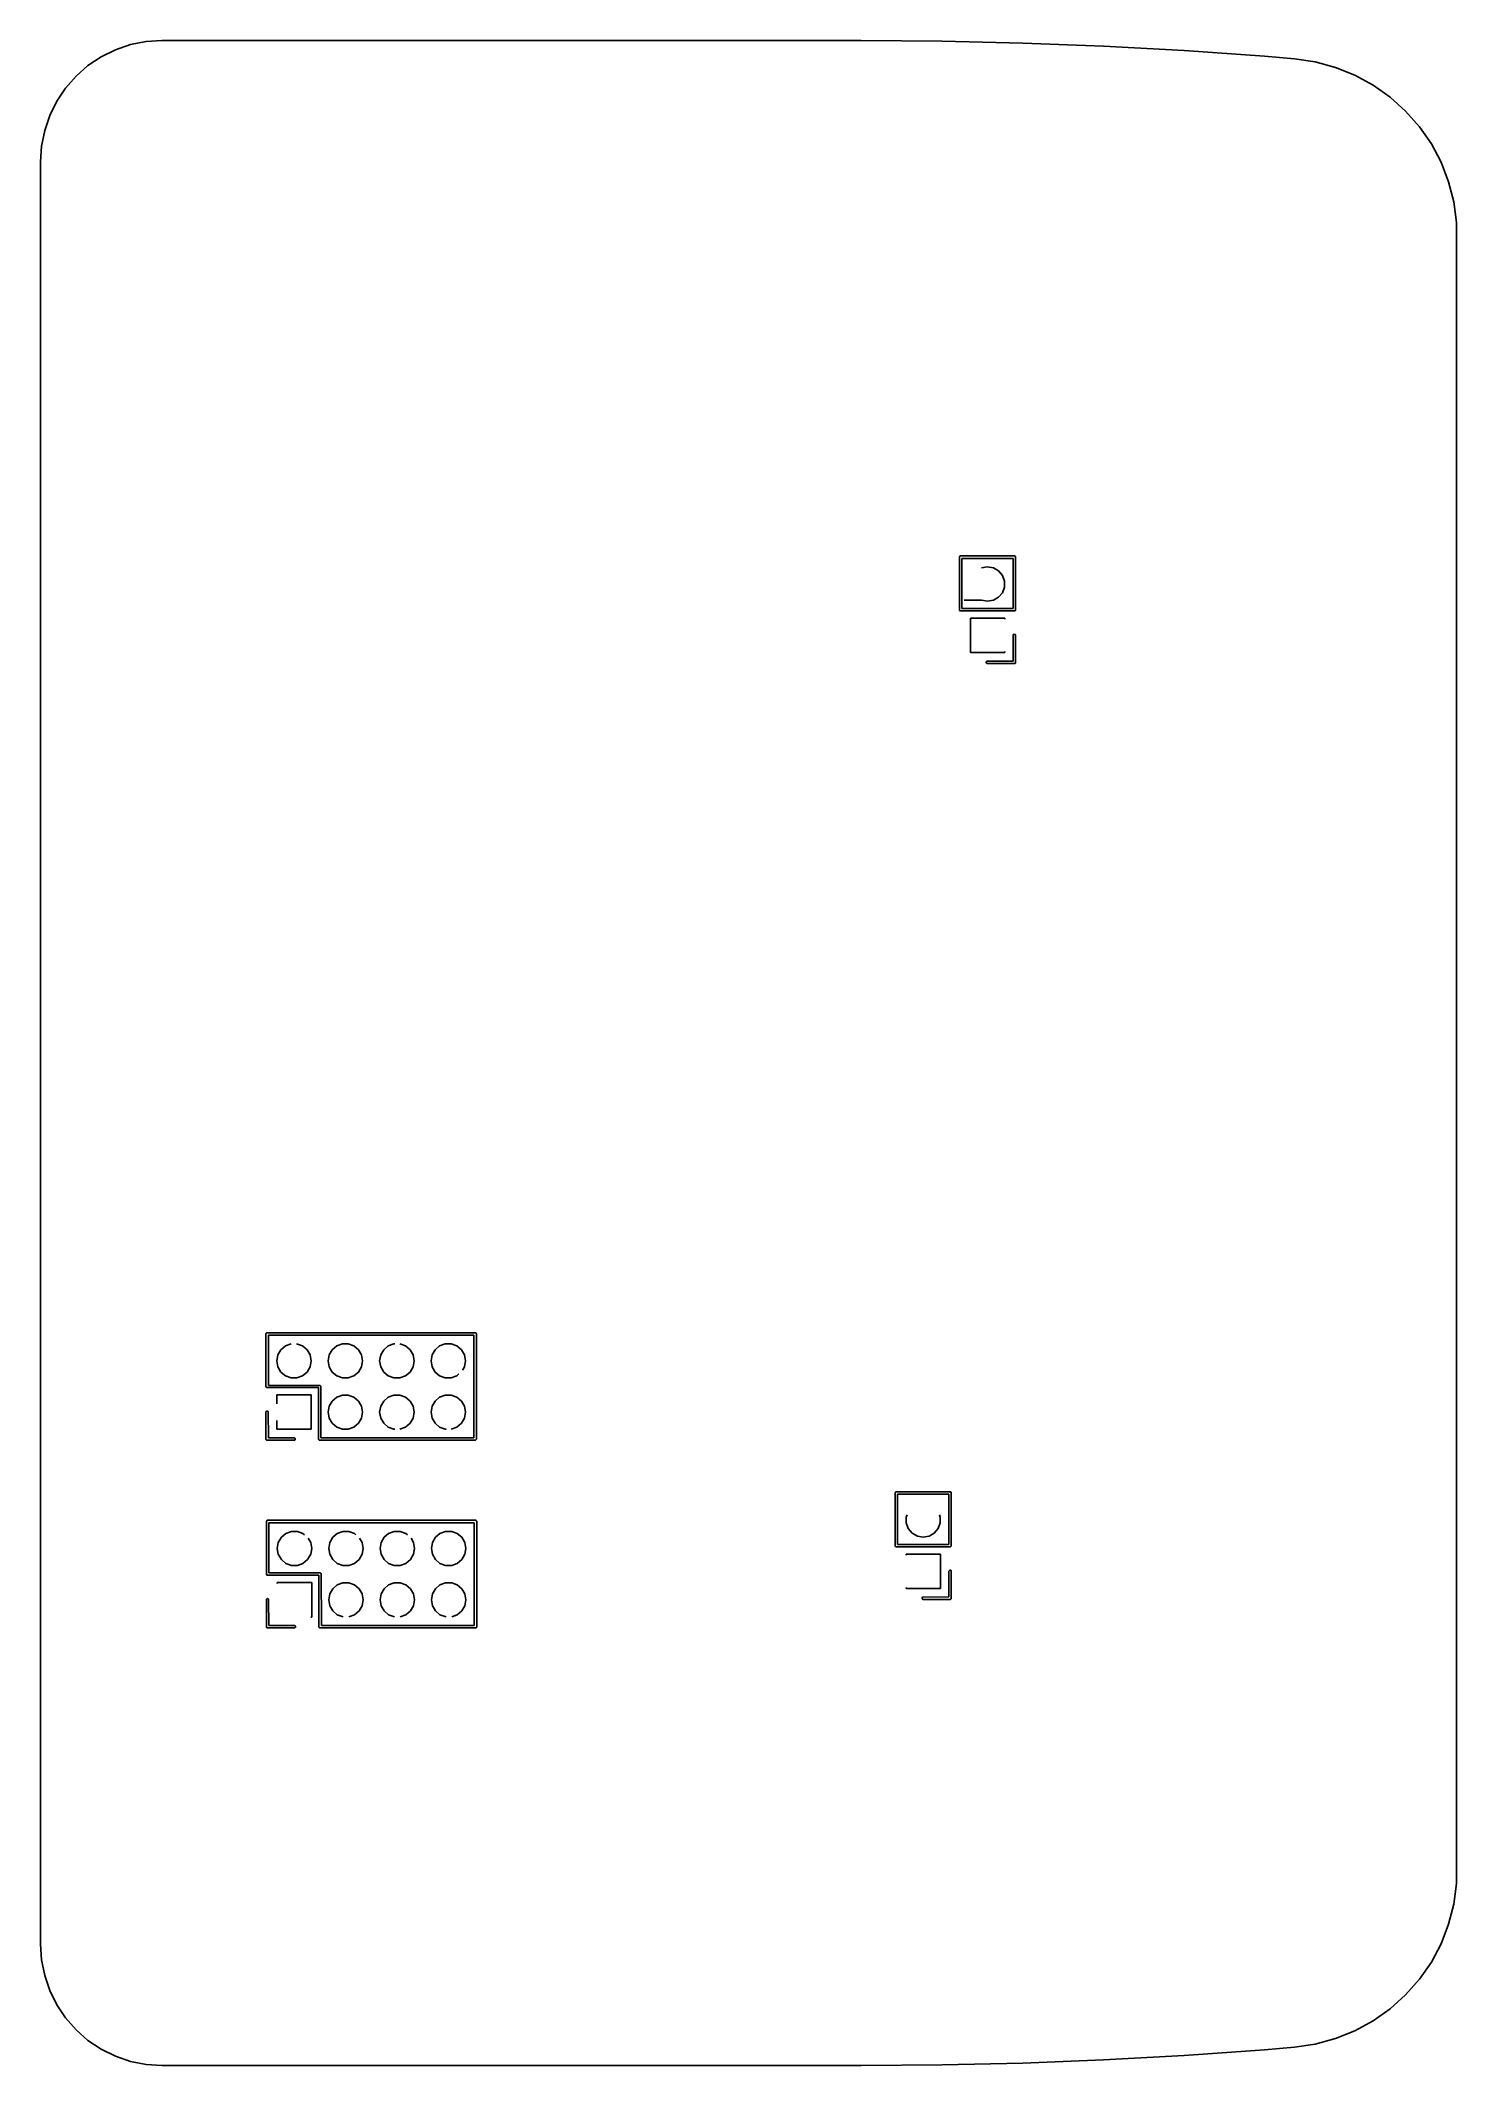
# Model space of a CAD drawing. Header units: metres. Extents: x 27 to 97, y 0 to 100.
import ezdxf

# ---------------------------------------------------------------- set-up
doc = ezdxf.new("R2010")
doc.units = ezdxf.units.M

msp = doc.modelspace()

# ---------------------------------------------------------------- linework, layer by layer
at = {"layer": 'Layer0'}
for p, q in [((72.28, 74.58), (72.3, 74.61)), ((72.28, 74.56), (72.28, 74.58)), ((72.28, 71.94), (72.28, 74.56)), ((72.3, 74.61), (72.32, 74.62)), ((72.32, 74.62), (75, 74.62)), ((74.94, 74.5), (72.4, 74.5)), ((72.4, 74.5), (72.4, 72.02)), ((74.94, 72.02), (74.94, 74.5)), ((75, 74.62), (75.03, 74.61)), ((75.03, 74.61), (75.05, 74.59)), ((75.05, 74.59), (75.06, 74.57)), ((75.06, 74.57), (75.06, 71.96)), ((72.29, 71.92), (72.28, 71.94)), ((72.31, 71.91), (72.29, 71.92)), ((72.34, 71.9), (72.31, 71.91)), ((75.01, 71.9), (72.34, 71.9)), ((72.4, 72.02), (74.94, 72.02)), ((75.04, 71.91), (75.01, 71.9)), ((75.05, 71.93), (75.04, 71.91)), ((75.06, 71.96), (75.05, 71.93)), ((74.94, 70.69), (74.95, 70.73)), ((74.94, 69.42), (74.94, 70.69)), ((74.95, 70.73), (74.99, 70.75)), ((74.99, 70.75), (75.03, 70.74)), ((75.03, 70.74), (75.05, 70.71)), ((75.05, 70.71), (75.06, 69.36)), ((73.61, 69.39), (73.65, 69.42)), ((73.61, 69.35), (73.61, 69.39)), ((73.63, 69.31), (73.61, 69.35)), ((73.67, 69.3), (73.63, 69.31)), ((73.65, 69.42), (74.94, 69.42)), ((75.01, 69.3), (73.67, 69.3)), ((75.04, 69.31), (75.01, 69.3)), ((75.05, 69.33), (75.04, 69.31)), ((75.06, 69.36), (75.05, 69.33)), ((38, 36.19), (38.02, 36.21)), ((38, 36.16), (38, 36.19)), ((38, 33.55), (38, 36.16)), ((38.02, 36.21), (38.04, 36.22)), ((38.04, 36.22), (48.34, 36.22)), ((48.28, 36.1), (38.12, 36.1)), ((38.12, 36.1), (38.12, 33.62)), ((48.28, 31.02), (48.28, 36.1)), ((48.34, 36.22), (48.37, 36.22)), ((48.37, 36.22), (48.39, 36.2)), ((48.39, 36.2), (48.4, 36.17)), ((48.4, 36.17), (48.4, 30.96)), ((38.01, 33.53), (38, 33.55)), ((38.03, 33.51), (38.01, 33.53)), ((38.06, 33.51), (38.03, 33.51)), ((40.6, 33.51), (38.06, 33.51)), ((38.12, 33.62), (40.66, 33.62)), ((40.6, 30.95), (40.6, 33.51)), ((40.66, 33.62), (40.68, 33.62)), ((40.68, 33.62), (40.7, 33.6)), ((40.7, 33.6), (40.71, 33.58)), ((40.71, 33.58), (40.72, 31.02)), ((38, 32.3), (38.01, 32.33)), ((38, 30.95), (38, 32.3)), ((38.01, 32.33), (38.05, 32.35)), ((38.05, 32.35), (38.09, 32.35)), ((38.09, 32.35), (38.11, 32.31)), ((38.11, 32.31), (38.12, 31.02)), ((38.01, 30.93), (38, 30.95)), ((38.03, 30.91), (38.01, 30.93)), ((38.06, 30.91), (38.03, 30.91)), ((39.41, 30.91), (38.06, 30.91)), ((38.12, 31.02), (39.39, 31.02)), ((39.39, 31.02), (39.43, 31.01)), ((39.44, 30.93), (39.41, 30.91)), ((39.43, 31.01), (39.45, 30.98)), ((39.45, 30.98), (39.44, 30.93)), ((40.61, 30.93), (40.6, 30.95)), ((40.63, 30.91), (40.61, 30.93)), ((40.66, 30.91), (40.63, 30.91)), ((48.35, 30.91), (40.66, 30.91)), ((40.72, 31.02), (48.28, 31.02)), ((48.38, 30.92), (48.35, 30.91)), ((48.39, 30.94), (48.38, 30.92)), ((48.4, 30.96), (48.39, 30.94)), ((69.1, 28.3), (69.11, 28.32)), ((69.1, 25.68), (69.1, 28.3)), ((69.11, 28.32), (69.12, 28.34)), ((69.12, 28.34), (69.15, 28.35)), ((69.15, 28.35), (71.83, 28.36)), ((69.22, 28.24), (69.22, 25.76)), ((71.76, 28.24), (69.22, 28.24)), ((71.76, 25.76), (71.76, 28.24)), ((71.83, 28.36), (71.85, 28.35)), ((71.85, 28.35), (71.87, 28.33)), ((71.87, 28.33), (71.88, 28.31)), ((71.88, 28.31), (71.88, 25.7)), ((38.02, 26.91), (38.04, 26.93)), ((38.02, 26.89), (38.02, 26.91)), ((38.02, 24.27), (38.02, 26.89)), ((38.04, 26.93), (38.06, 26.95)), ((38.06, 26.95), (48.36, 26.95)), ((38.14, 26.83), (38.14, 24.35)), ((48.3, 26.83), (38.14, 26.83)), ((48.3, 21.75), (48.3, 26.83)), ((48.36, 26.95), (48.39, 26.94)), ((48.39, 26.94), (48.41, 26.92)), ((48.41, 26.92), (48.42, 26.9)), ((48.42, 26.9), (48.42, 21.69)), ((69.12, 25.66), (69.1, 25.68)), ((69.14, 25.64), (69.12, 25.66)), ((69.16, 25.64), (69.14, 25.64)), ((71.84, 25.64), (69.16, 25.64)), ((69.22, 25.76), (71.76, 25.76)), ((71.86, 25.65), (71.84, 25.64)), ((71.88, 25.67), (71.86, 25.65)), ((71.88, 25.7), (71.88, 25.67)), ((38.03, 24.25), (38.02, 24.27)), ((38.05, 24.23), (38.03, 24.25)), ((38.08, 24.23), (38.05, 24.23)), ((40.62, 24.23), (38.08, 24.23)), ((38.14, 24.35), (40.68, 24.35)), ((40.62, 21.67), (40.62, 24.23)), ((40.68, 24.35), (40.7, 24.34)), ((40.7, 24.34), (40.72, 24.33)), ((40.72, 24.33), (40.73, 24.3)), ((40.73, 24.3), (40.74, 21.75)), ((71.76, 24.43), (71.78, 24.46)), ((71.76, 23.16), (71.76, 24.43)), ((71.78, 24.46), (71.81, 24.48)), ((71.81, 24.48), (71.85, 24.48)), ((71.85, 24.48), (71.88, 24.45)), ((71.88, 24.45), (71.88, 23.1)), ((38.02, 23.02), (38.03, 23.06)), ((38.03, 23.06), (38.07, 23.08)), ((38.07, 23.08), (38.11, 23.07)), ((38.11, 23.07), (38.13, 23.04)), ((38.13, 23.04), (38.14, 21.75)), ((70.43, 23.09), (70.44, 23.13)), ((70.45, 23.05), (70.43, 23.09)), ((70.44, 23.13), (70.47, 23.15)), ((70.49, 23.04), (70.45, 23.05)), ((70.47, 23.15), (71.76, 23.16)), ((71.84, 23.04), (70.49, 23.04)), ((71.86, 23.05), (71.84, 23.04)), ((71.88, 23.07), (71.86, 23.05)), ((71.88, 23.1), (71.88, 23.07)), ((38.02, 21.67), (38.02, 23.02)), ((38.03, 21.65), (38.02, 21.67)), ((38.05, 21.64), (38.03, 21.65)), ((38.08, 21.63), (38.05, 21.64)), ((39.43, 21.63), (38.08, 21.63)), ((38.14, 21.75), (39.41, 21.75)), ((39.41, 21.75), (39.45, 21.73)), ((39.46, 21.66), (39.43, 21.63)), ((39.45, 21.73), (39.47, 21.7)), ((39.47, 21.7), (39.46, 21.66)), ((40.63, 21.65), (40.62, 21.67)), ((40.65, 21.64), (40.63, 21.65)), ((40.68, 21.63), (40.65, 21.64)), ((48.37, 21.63), (40.68, 21.63)), ((40.74, 21.75), (48.3, 21.75)), ((48.4, 21.64), (48.37, 21.63)), ((48.41, 21.66), (48.4, 21.64)), ((48.42, 21.69), (48.41, 21.66))]:
    msp.add_line(p, q, dxfattribs=at)
msp.add_polyline3d([(96.85, 91.1, 0), (96.85, 9, 0), (96.72, 7.98, 0), (96.46, 6.98, 0), (96.09, 6.02, 0), (95.61, 5.11, 0), (95.02, 4.26, 0), (94.34, 3.49, 0), (93.57, 2.8, 0), (92.73, 2.2, 0), (91.83, 1.71, 0), (90.87, 1.33, 0), (89.87, 1.06, 0), (88.85, 0.91, 0), (87.37, 0.78, 0), (83.39, 0.5, 0), (79.4, 0.28, 0), (75.41, 0.12, 0), (71.42, 0.03, 0), (67.43, 0, 0), (32.85, 0, 0), (32.07, 0.05, 0), (31.3, 0.2, 0), (30.56, 0.46, 0), (29.85, 0.8, 0), (29.2, 1.24, 0), (28.61, 1.76, 0), (28.09, 2.35, 0), (27.66, 3, 0), (27.31, 3.7, 0), (27.06, 4.45, 0), (26.91, 5.22, 0), (26.85, 6, 0), (26.85, 94.1, 0), (26.91, 94.88, 0), (27.06, 95.65, 0), (27.31, 96.4, 0), (27.66, 97.1, 0), (28.09, 97.75, 0), (28.61, 98.34, 0), (29.2, 98.86, 0), (29.85, 99.3, 0), (30.56, 99.64, 0), (31.3, 99.9, 0), (32.07, 100.05, 0), (32.85, 100.1, 0), (67.43, 100.1, 0), (71.42, 100.07, 0), (75.41, 99.97, 0), (79.4, 99.82, 0), (83.39, 99.6, 0), (87.37, 99.32, 0), (88.85, 99.19, 0), (89.87, 99.04, 0), (90.87, 98.77, 0), (91.83, 98.39, 0), (92.73, 97.9, 0), (93.57, 97.3, 0), (94.34, 96.61, 0), (95.02, 95.84, 0), (95.61, 94.99, 0), (96.09, 94.08, 0), (96.46, 93.12, 0), (96.72, 92.12, 0), (96.85, 91.1, 0)], dxfattribs=at)
at = {"layer": 'LoliBot-F.Cu.dxf'}
for p, q in [((73.38, 74.03), (73.66, 74.08)), ((73.66, 74.08), (73.96, 74.03)), ((73.96, 74.03), (74.22, 73.88)), ((74.22, 73.88), (74.41, 73.65)), ((74.41, 73.65), (74.51, 73.38)), ((74.51, 73.08), (74.41, 72.8)), ((74.51, 73.38), (74.51, 73.08)), ((73.38, 72.43), (72.52, 72.43)), ((73.67, 72.38), (73.38, 72.43)), ((73.96, 72.43), (73.67, 72.38)), ((74.22, 72.58), (73.96, 72.43)), ((74.41, 72.8), (74.22, 72.58)), ((72.82, 71.54), (74.52, 71.54)), ((72.82, 69.84), (72.82, 71.54)), ((74.52, 71.54), (74.52, 71.49)), ((74.52, 69.84), (72.82, 69.84)), ((74.52, 69.89), (74.52, 69.84)), ((38.54, 34.83), (38.59, 35.13)), ((38.59, 35.13), (38.74, 35.38)), ((38.74, 35.38), (38.96, 35.57)), ((38.96, 35.57), (39.24, 35.67)), ((39.51, 35.67), (39.81, 35.57)), ((39.81, 35.57), (40.04, 35.38)), ((40.04, 35.38), (40.19, 35.13)), ((40.19, 35.13), (40.24, 34.84)), ((41.08, 34.83), (41.13, 35.13)), ((41.13, 35.13), (41.28, 35.38)), ((41.28, 35.38), (41.5, 35.57)), ((41.5, 35.57), (41.78, 35.67)), ((41.78, 35.67), (42.07, 35.67)), ((42.07, 35.67), (42.35, 35.57)), ((42.35, 35.57), (42.58, 35.38)), ((42.58, 35.38), (42.73, 35.13)), ((42.73, 35.13), (42.78, 34.84)), ((43.62, 34.83), (43.67, 35.13)), ((43.67, 35.13), (43.82, 35.38)), ((43.82, 35.38), (44.04, 35.57)), ((44.04, 35.57), (44.32, 35.67)), ((44.32, 35.67), (44.37, 35.67)), ((44.62, 35.67), (44.89, 35.57)), ((44.89, 35.57), (45.12, 35.38)), ((45.12, 35.38), (45.27, 35.13)), ((45.27, 35.13), (45.32, 34.84)), ((46.16, 34.83), (46.21, 35.13)), ((46.21, 35.13), (46.36, 35.38)), ((46.36, 35.38), (46.58, 35.57)), ((46.58, 35.57), (46.86, 35.67)), ((46.86, 35.67), (47.15, 35.67)), ((47.15, 35.67), (47.43, 35.57)), ((47.43, 35.57), (47.66, 35.38)), ((47.66, 35.38), (47.81, 35.13)), ((47.81, 35.13), (47.86, 34.84)), ((38.59, 34.54), (38.54, 34.83)), ((38.74, 34.28), (38.59, 34.54)), ((38.96, 34.09), (38.74, 34.28)), ((39.24, 33.99), (38.96, 34.09)), ((39.81, 34.09), (39.53, 33.99)), ((40.04, 34.28), (39.81, 34.09)), ((40.19, 34.54), (40.04, 34.28)), ((40.24, 34.84), (40.19, 34.54)), ((41.13, 34.54), (41.08, 34.83)), ((41.28, 34.28), (41.13, 34.54)), ((41.5, 34.09), (41.28, 34.28)), ((41.78, 33.99), (41.5, 34.09)), ((42.35, 34.09), (42.07, 33.99)), ((42.58, 34.28), (42.35, 34.09)), ((42.73, 34.54), (42.58, 34.28)), ((42.78, 34.84), (42.73, 34.54)), ((43.67, 34.54), (43.62, 34.83)), ((43.82, 34.28), (43.67, 34.54)), ((44.04, 34.09), (43.82, 34.28)), ((44.32, 33.99), (44.04, 34.09)), ((44.89, 34.09), (44.61, 33.99)), ((45.12, 34.28), (44.89, 34.09)), ((45.27, 34.54), (45.12, 34.28)), ((45.32, 34.84), (45.27, 34.54)), ((46.21, 34.54), (46.16, 34.83)), ((46.36, 34.28), (46.21, 34.54)), ((46.58, 34.09), (46.36, 34.28)), ((46.86, 33.99), (46.58, 34.09)), ((47.43, 34.09), (47.15, 33.99)), ((47.54, 34.19), (47.43, 34.09)), ((47.81, 34.54), (47.71, 34.38)), ((47.86, 34.84), (47.81, 34.54)), ((38.54, 32.7), (38.54, 33.15)), ((38.54, 33.15), (40.24, 33.15)), ((39.53, 33.99), (39.24, 33.99)), ((40.24, 33.15), (40.24, 31.45)), ((41.28, 32.84), (41.5, 33.03)), ((41.5, 33.03), (41.78, 33.13)), ((42.07, 33.99), (41.78, 33.99)), ((41.78, 33.13), (42.07, 33.13)), ((42.07, 33.13), (42.35, 33.03)), ((42.35, 33.03), (42.58, 32.84)), ((43.82, 32.84), (44.04, 33.03)), ((44.04, 33.03), (44.32, 33.13)), ((44.61, 33.99), (44.32, 33.99)), ((44.32, 33.13), (44.61, 33.13)), ((44.61, 33.13), (44.89, 33.03)), ((44.89, 33.03), (45.12, 32.84)), ((46.36, 32.84), (46.58, 33.03)), ((46.58, 33.03), (46.86, 33.13)), ((47.15, 33.99), (46.86, 33.99)), ((46.86, 33.13), (47.15, 33.13)), ((47.15, 33.13), (47.43, 33.03)), ((47.43, 33.03), (47.66, 32.84)), ((41.08, 32.29), (41.13, 32.59)), ((41.13, 32), (41.08, 32.29)), ((41.13, 32.59), (41.28, 32.84)), ((42.58, 32.84), (42.73, 32.59)), ((42.73, 32.59), (42.78, 32.3)), ((42.78, 32.3), (42.73, 32)), ((43.62, 32.29), (43.67, 32.59)), ((43.67, 32), (43.62, 32.29)), ((43.67, 32.59), (43.82, 32.84)), ((45.12, 32.84), (45.27, 32.59)), ((45.27, 32.59), (45.32, 32.3)), ((45.32, 32.3), (45.27, 32)), ((46.16, 32.29), (46.21, 32.59)), ((46.21, 32), (46.16, 32.29)), ((46.21, 32.59), (46.36, 32.84)), ((47.66, 32.84), (47.81, 32.59)), ((47.81, 32.59), (47.86, 32.3)), ((47.86, 32.3), (47.81, 32)), ((38.54, 31.45), (38.54, 31.89)), ((40.24, 31.45), (38.54, 31.45)), ((41.28, 31.75), (41.13, 32)), ((41.5, 31.55), (41.28, 31.75)), ((41.78, 31.45), (41.5, 31.55)), ((42.07, 31.45), (41.78, 31.45)), ((42.35, 31.55), (42.07, 31.45)), ((42.58, 31.75), (42.35, 31.55)), ((42.73, 32), (42.58, 31.75)), ((43.82, 31.75), (43.67, 32)), ((44.04, 31.55), (43.82, 31.75)), ((44.32, 31.45), (44.04, 31.55)), ((44.37, 31.45), (44.32, 31.45)), ((44.89, 31.55), (44.62, 31.45)), ((45.12, 31.75), (44.89, 31.55)), ((45.27, 32), (45.12, 31.75)), ((46.36, 31.75), (46.21, 32)), ((46.58, 31.55), (46.36, 31.75)), ((46.86, 31.45), (46.58, 31.55)), ((46.91, 31.45), (46.86, 31.45)), ((47.43, 31.55), (47.16, 31.45)), ((47.66, 31.75), (47.43, 31.55)), ((47.81, 32), (47.66, 31.75)), ((69.65, 27.11), (69.69, 27.22)), ((69.65, 26.82), (69.65, 27.11)), ((71.29, 27.22), (71.33, 27.11)), ((71.33, 27.11), (71.33, 26.82)), ((38.61, 25.85), (38.76, 26.11)), ((38.76, 26.11), (38.98, 26.3)), ((38.98, 26.3), (39.26, 26.4)), ((39.26, 26.4), (39.56, 26.4)), ((39.56, 26.4), (39.83, 26.3)), ((39.83, 26.3), (39.91, 26.23)), ((40.09, 26.06), (40.21, 25.85)), ((41.15, 25.85), (41.3, 26.11)), ((41.3, 26.11), (41.52, 26.3)), ((41.52, 26.3), (41.8, 26.4)), ((41.8, 26.4), (42.1, 26.4)), ((42.1, 26.4), (42.37, 26.3)), ((42.37, 26.3), (42.45, 26.23)), ((42.63, 26.06), (42.75, 25.85)), ((43.69, 25.85), (43.84, 26.11)), ((43.84, 26.11), (44.06, 26.3)), ((44.06, 26.3), (44.34, 26.4)), ((44.34, 26.4), (44.64, 26.4)), ((44.64, 26.4), (44.91, 26.3)), ((44.91, 26.3), (44.99, 26.23)), ((45.17, 26.06), (45.29, 25.85)), ((46.23, 25.85), (46.38, 26.11)), ((46.38, 26.11), (46.6, 26.3)), ((46.6, 26.3), (46.88, 26.4)), ((46.88, 26.4), (47.18, 26.4)), ((47.18, 26.4), (47.45, 26.3)), ((47.45, 26.3), (47.68, 26.11)), ((47.68, 26.11), (47.83, 25.85)), ((69.75, 26.54), (69.65, 26.82)), ((69.94, 26.32), (69.75, 26.54)), ((70.2, 26.17), (69.94, 26.32)), ((70.49, 26.12), (70.2, 26.17)), ((70.79, 26.17), (70.49, 26.12)), ((71.04, 26.32), (70.79, 26.17)), ((71.23, 26.54), (71.04, 26.32)), ((71.33, 26.82), (71.23, 26.54)), ((38.56, 25.55), (38.61, 25.85)), ((38.61, 25.27), (38.56, 25.55)), ((38.76, 25.01), (38.61, 25.27)), ((40.21, 25.27), (40.06, 25.01)), ((40.21, 25.85), (40.26, 25.56)), ((40.26, 25.56), (40.21, 25.27)), ((41.1, 25.55), (41.15, 25.85)), ((41.15, 25.27), (41.1, 25.55)), ((41.3, 25.01), (41.15, 25.27)), ((42.75, 25.27), (42.6, 25.01)), ((42.75, 25.85), (42.8, 25.56)), ((42.8, 25.56), (42.75, 25.27)), ((43.64, 25.55), (43.69, 25.85)), ((43.69, 25.27), (43.64, 25.55)), ((43.84, 25.01), (43.69, 25.27)), ((45.29, 25.27), (45.14, 25.01)), ((45.29, 25.85), (45.34, 25.56)), ((45.34, 25.56), (45.29, 25.27)), ((46.18, 25.55), (46.23, 25.85)), ((46.23, 25.27), (46.18, 25.55)), ((46.38, 25.01), (46.23, 25.27)), ((47.83, 25.27), (47.68, 25.01)), ((47.83, 25.85), (47.88, 25.56)), ((47.88, 25.56), (47.83, 25.27)), ((69.64, 25.23), (69.64, 25.28)), ((69.64, 25.28), (71.34, 25.28)), ((71.34, 25.28), (71.34, 23.58)), ((38.98, 24.82), (38.76, 25.01)), ((39.26, 24.72), (38.98, 24.82)), ((39.56, 24.72), (39.26, 24.72)), ((39.83, 24.82), (39.56, 24.72)), ((40.06, 25.01), (39.83, 24.82)), ((41.52, 24.82), (41.3, 25.01)), ((41.8, 24.72), (41.52, 24.82)), ((42.1, 24.72), (41.8, 24.72)), ((42.37, 24.82), (42.1, 24.72)), ((42.6, 25.01), (42.37, 24.82)), ((44.06, 24.82), (43.84, 25.01)), ((44.34, 24.72), (44.06, 24.82)), ((44.64, 24.72), (44.34, 24.72)), ((44.91, 24.82), (44.64, 24.72)), ((45.14, 25.01), (44.91, 24.82)), ((46.6, 24.82), (46.38, 25.01)), ((46.88, 24.72), (46.6, 24.82)), ((47.18, 24.72), (46.88, 24.72)), ((47.45, 24.82), (47.18, 24.72)), ((47.68, 25.01), (47.45, 24.82)), ((38.56, 23.82), (38.56, 23.87)), ((38.56, 23.87), (40.26, 23.87)), ((40.26, 23.87), (40.26, 22.17)), ((41.1, 23.02), (41.15, 23.31)), ((41.15, 23.31), (41.3, 23.57)), ((41.3, 23.57), (41.52, 23.76)), ((41.52, 23.76), (41.8, 23.86)), ((41.8, 23.86), (42.1, 23.86)), ((42.1, 23.86), (42.37, 23.76)), ((42.37, 23.76), (42.6, 23.57)), ((42.6, 23.57), (42.75, 23.31)), ((42.75, 23.31), (42.8, 23.02)), ((43.64, 23.02), (43.69, 23.31)), ((43.69, 23.31), (43.84, 23.57)), ((43.84, 23.57), (44.06, 23.76)), ((44.06, 23.76), (44.34, 23.86)), ((44.34, 23.86), (44.64, 23.86)), ((44.64, 23.86), (44.91, 23.76)), ((44.91, 23.76), (45.14, 23.57)), ((45.14, 23.57), (45.29, 23.31)), ((45.29, 23.31), (45.34, 23.02)), ((46.18, 23.02), (46.23, 23.31)), ((46.23, 23.31), (46.38, 23.57)), ((46.38, 23.57), (46.6, 23.76)), ((46.6, 23.76), (46.88, 23.86)), ((46.88, 23.86), (47.18, 23.86)), ((47.18, 23.86), (47.45, 23.76)), ((47.45, 23.76), (47.68, 23.57)), ((47.68, 23.57), (47.83, 23.31)), ((47.83, 23.31), (47.88, 23.02)), ((69.64, 23.58), (69.64, 23.63)), ((71.34, 23.58), (69.64, 23.58)), ((40.26, 22.17), (40.21, 22.17)), ((41.15, 22.73), (41.1, 23.02)), ((41.3, 22.47), (41.15, 22.73)), ((41.52, 22.28), (41.3, 22.47)), ((41.82, 22.18), (41.52, 22.28)), ((42.37, 22.28), (42.1, 22.18)), ((42.6, 22.47), (42.37, 22.28)), ((42.75, 22.73), (42.6, 22.47)), ((42.8, 23.02), (42.75, 22.73)), ((43.69, 22.73), (43.64, 23.02)), ((43.84, 22.47), (43.69, 22.73)), ((44.06, 22.28), (43.84, 22.47)), ((44.36, 22.18), (44.06, 22.28)), ((44.91, 22.28), (44.64, 22.18)), ((45.14, 22.47), (44.91, 22.28)), ((45.29, 22.73), (45.14, 22.47)), ((45.34, 23.02), (45.29, 22.73)), ((46.23, 22.73), (46.18, 23.02)), ((46.38, 22.47), (46.23, 22.73)), ((46.6, 22.28), (46.38, 22.47)), ((46.9, 22.18), (46.6, 22.28)), ((47.45, 22.28), (47.18, 22.18)), ((47.68, 22.47), (47.45, 22.28)), ((47.83, 22.73), (47.68, 22.47)), ((47.88, 23.02), (47.83, 22.73))]:
    msp.add_line(p, q, dxfattribs=at)

doc.saveas('drawing.dxf')
